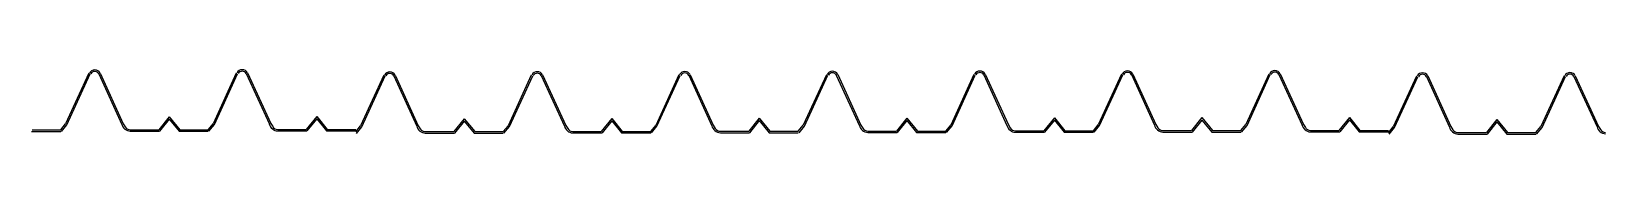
# Model space of a CAD drawing. Extents: x 2665.37 to 2670.62, y 7384.8 to 7385.02.
import ezdxf

# ---------------------------------------------------------------- set-up
doc = ezdxf.new("R2010")
doc.units = 0
doc.header["$MEASUREMENT"] = 0
doc.linetypes.add('LIN0', pattern=[0])
doc.layers.get('0').update_dxf_attribs({"linetype": 'LIN0'})

msp = doc.modelspace()

# ---------------------------------------------------------------- linework, layer by layer
at = {"color": 2}
for p, q in [((2665.5604, 7385.0082), (2665.4831, 7384.8388)), ((2665.4874, 7384.8362), (2665.565, 7385.0061)), ((2665.5935, 7385.0068), (2665.6708, 7384.8374)), ((2665.598, 7385.0089), (2665.6753, 7384.8395)), ((2666.0526, 7385.0089), (2665.9753, 7384.8395)), ((2665.9796, 7384.8369), (2666.0572, 7385.0068)), ((2666.0857, 7385.0075), (2666.163, 7384.8382)), ((2666.0902, 7385.0096), (2666.1675, 7384.8402)), ((2666.5448, 7385.0016), (2666.4675, 7384.8323)), ((2666.4718, 7384.8296), (2666.5494, 7384.9995)), ((2666.5779, 7385.0002), (2666.6552, 7384.8309)), ((2666.5824, 7385.0023), (2666.6597, 7384.833)), ((2667.037, 7385.0023), (2666.9597, 7384.833)), ((2666.964, 7384.8303), (2667.0416, 7385.0002)), ((2667.0701, 7385.0009), (2667.1474, 7384.8316)), ((2667.0746, 7385.003), (2667.1519, 7384.8337)), ((2667.5293, 7385.003), (2667.4519, 7384.8337)), ((2667.4562, 7384.831), (2667.5338, 7385.0009)), ((2667.5623, 7385.0016), (2667.6396, 7384.8323)), ((2667.5668, 7385.0037), (2667.6442, 7384.8344)), ((2668.0215, 7385.0037), (2667.9442, 7384.8344)), ((2667.9484, 7384.8317), (2668.026, 7385.0016)), ((2668.0545, 7385.0023), (2668.1318, 7384.833)), ((2668.0591, 7385.0044), (2668.1364, 7384.8351)), ((2668.5137, 7385.0044), (2668.4364, 7384.8351)), ((2668.4406, 7384.8324), (2668.5182, 7385.0023)), ((2668.5467, 7385.0031), (2668.624, 7384.8337)), ((2668.5513, 7385.0051), (2668.6286, 7384.8358)), ((2669.0059, 7385.0051), (2668.9286, 7384.8358)), ((2668.9329, 7384.8331), (2669.0104, 7385.0031)), ((2669.0389, 7385.0038), (2669.1162, 7384.8344)), ((2669.0435, 7385.0058), (2669.1208, 7384.8365)), ((2669.4981, 7385.0058), (2669.4208, 7384.8365)), ((2669.4251, 7384.8338), (2669.5026, 7385.0038)), ((2669.5311, 7385.0045), (2669.6084, 7384.8351)), ((2669.5357, 7385.0065), (2669.613, 7384.8372)), ((2669.9903, 7384.9986), (2669.913, 7384.8292)), ((2669.9173, 7384.8266), (2669.9948, 7384.9965)), ((2670.0233, 7384.9972), (2670.1007, 7384.8279)), ((2670.0279, 7384.9993), (2670.1052, 7384.83)), ((2670.4825, 7384.9993), (2670.4052, 7384.83)), ((2670.4095, 7384.8273), (2670.4871, 7384.9972)), ((2670.5156, 7384.9979), (2670.5929, 7384.8286)), ((2670.5201, 7385), (2670.5974, 7384.8307)), ((2665.8289, 7384.8629), (2665.7939, 7384.8195)), ((2665.8289, 7384.8629), (2665.8639, 7384.8195)), ((2666.3211, 7384.8636), (2666.2861, 7384.8202)), ((2666.3211, 7384.8636), (2666.3561, 7384.8202)), ((2665.3693, 7384.8138), (2665.4667, 7384.8138)), ((2665.3717, 7384.8188), (2665.4667, 7384.8188)), ((2665.4667, 7384.8188), (2665.4831, 7384.8388)), ((2665.4691, 7384.8138), (2665.4874, 7384.8362)), ((2665.6753, 7384.8395), (2665.6819, 7384.829)), ((2665.6988, 7384.8195), (2665.7939, 7384.8195)), ((2665.6988, 7384.8145), (2665.7963, 7384.8145)), ((2665.8289, 7384.855), (2665.7963, 7384.8145)), ((2665.8289, 7384.855), (2665.8615, 7384.8145)), ((2665.8615, 7384.8145), (2665.9589, 7384.8145)), ((2665.8639, 7384.8195), (2665.9589, 7384.8195)), ((2665.9589, 7384.8195), (2665.9753, 7384.8395)), ((2665.9613, 7384.8145), (2665.9796, 7384.8369)), ((2666.1675, 7384.8402), (2666.1741, 7384.8297)), ((2666.1911, 7384.8202), (2666.2861, 7384.8202)), ((2666.1911, 7384.8152), (2666.2885, 7384.8152)), ((2666.3211, 7384.8557), (2666.2885, 7384.8152)), ((2666.3211, 7384.8557), (2666.3537, 7384.8152)), ((2666.3537, 7384.8152), (2666.4511, 7384.8152)), ((2666.3561, 7384.8202), (2666.4511, 7384.8202)), ((2666.4511, 7384.8123), (2666.4675, 7384.8323)), ((2666.4535, 7384.8073), (2666.4718, 7384.8296)), ((2666.6597, 7384.833), (2666.6663, 7384.8224)), ((2666.6833, 7384.813), (2666.7783, 7384.813)), ((2666.8133, 7384.8564), (2666.7783, 7384.813)), ((2666.8133, 7384.8484), (2666.7807, 7384.808)), ((2666.8133, 7384.8564), (2666.8483, 7384.813)), ((2666.8133, 7384.8484), (2666.8459, 7384.808)), ((2666.8483, 7384.813), (2666.9434, 7384.813)), ((2666.9434, 7384.813), (2666.9597, 7384.833)), ((2666.9457, 7384.808), (2666.964, 7384.8303)), ((2667.1519, 7384.8337), (2667.1585, 7384.8231)), ((2667.1755, 7384.8137), (2667.2705, 7384.8137)), ((2667.3055, 7384.8571), (2667.2705, 7384.8137)), ((2667.3055, 7384.8491), (2667.2729, 7384.8087)), ((2667.3055, 7384.8571), (2667.3405, 7384.8137)), ((2667.3055, 7384.8491), (2667.3381, 7384.8087)), ((2667.3405, 7384.8137), (2667.4356, 7384.8137)), ((2667.4356, 7384.8137), (2667.4519, 7384.8337)), ((2667.4379, 7384.8087), (2667.4562, 7384.831)), ((2667.6442, 7384.8344), (2667.6507, 7384.8238)), ((2667.6677, 7384.8144), (2667.7627, 7384.8144)), ((2667.6677, 7384.8094), (2667.7651, 7384.8094)), ((2667.7977, 7384.8578), (2667.7627, 7384.8144)), ((2667.7977, 7384.8498), (2667.7651, 7384.8094)), ((2667.7977, 7384.8578), (2667.8327, 7384.8144)), ((2667.7977, 7384.8498), (2667.8304, 7384.8094)), ((2667.8304, 7384.8094), (2667.9278, 7384.8094)), ((2667.8327, 7384.8144), (2667.9278, 7384.8144)), ((2667.9278, 7384.8144), (2667.9442, 7384.8344)), ((2667.9301, 7384.8094), (2667.9484, 7384.8317)), ((2668.1364, 7384.8351), (2668.1429, 7384.8245)), ((2668.1599, 7384.8151), (2668.2549, 7384.8151)), ((2668.1599, 7384.8101), (2668.2573, 7384.8101)), ((2668.2899, 7384.8585), (2668.2549, 7384.8151)), ((2668.2899, 7384.8505), (2668.2573, 7384.8101)), ((2668.2899, 7384.8585), (2668.325, 7384.8151)), ((2668.2899, 7384.8505), (2668.3226, 7384.8101)), ((2668.3226, 7384.8101), (2668.42, 7384.8101)), ((2668.325, 7384.8151), (2668.42, 7384.8151)), ((2668.42, 7384.8151), (2668.4364, 7384.8351)), ((2668.4224, 7384.8101), (2668.4406, 7384.8324)), ((2668.6286, 7384.8358), (2668.6351, 7384.8253)), ((2668.6521, 7384.8158), (2668.7471, 7384.8158)), ((2668.6521, 7384.8158), (2668.7471, 7384.8158)), ((2668.6521, 7384.8108), (2668.7495, 7384.8108)), ((2668.6521, 7384.8108), (2668.7495, 7384.8108)), ((2668.7822, 7384.8592), (2668.7471, 7384.8158)), ((2668.7822, 7384.8592), (2668.7471, 7384.8158)), ((2668.7822, 7384.8512), (2668.7495, 7384.8108)), ((2668.7822, 7384.8512), (2668.7495, 7384.8108)), ((2668.7822, 7384.8592), (2668.8172, 7384.8158)), ((2668.7822, 7384.8592), (2668.8172, 7384.8158)), ((2668.7822, 7384.8512), (2668.8148, 7384.8108)), ((2668.7822, 7384.8512), (2668.8148, 7384.8108)), ((2668.8148, 7384.8108), (2668.9122, 7384.8108)), ((2668.8148, 7384.8108), (2668.9122, 7384.8108)), ((2668.8172, 7384.8158), (2668.9122, 7384.8158)), ((2668.8172, 7384.8158), (2668.9122, 7384.8158)), ((2668.9122, 7384.8158), (2668.9286, 7384.8358)), ((2668.9146, 7384.8108), (2668.9329, 7384.8331)), ((2669.1208, 7384.8365), (2669.1273, 7384.826)), ((2669.1443, 7384.8165), (2669.2394, 7384.8165)), ((2669.1443, 7384.8115), (2669.2417, 7384.8115)), ((2669.2744, 7384.8599), (2669.2394, 7384.8165)), ((2669.2744, 7384.8519), (2669.2417, 7384.8115)), ((2669.2744, 7384.8599), (2669.3094, 7384.8165)), ((2669.2744, 7384.8519), (2669.307, 7384.8115)), ((2669.307, 7384.8115), (2669.4044, 7384.8115)), ((2669.3094, 7384.8165), (2669.4044, 7384.8165)), ((2669.4044, 7384.8165), (2669.4208, 7384.8365)), ((2669.4068, 7384.8115), (2669.4251, 7384.8338)), ((2669.613, 7384.8372), (2669.6195, 7384.8267)), ((2669.6365, 7384.8172), (2669.7316, 7384.8172)), ((2669.6365, 7384.8122), (2669.734, 7384.8122)), ((2669.7666, 7384.8606), (2669.7316, 7384.8172)), ((2669.7666, 7384.8527), (2669.734, 7384.8122)), ((2669.7666, 7384.8606), (2669.8016, 7384.8172)), ((2669.7666, 7384.8527), (2669.7992, 7384.8122)), ((2669.7992, 7384.8122), (2669.8966, 7384.8122)), ((2669.8016, 7384.8172), (2669.8966, 7384.8172)), ((2669.8966, 7384.8092), (2669.913, 7384.8292)), ((2669.899, 7384.8042), (2669.9173, 7384.8266)), ((2670.1052, 7384.83), (2670.1117, 7384.8194)), ((2670.1287, 7384.81), (2670.2238, 7384.81)), ((2670.2588, 7384.8534), (2670.2238, 7384.81)), ((2670.2588, 7384.8454), (2670.2262, 7384.805)), ((2670.2588, 7384.8534), (2670.2938, 7384.81)), ((2670.2588, 7384.8454), (2670.2914, 7384.805)), ((2670.2938, 7384.81), (2670.3888, 7384.81)), ((2670.3888, 7384.81), (2670.4052, 7384.83)), ((2670.3912, 7384.805), (2670.4095, 7384.8273)), ((2670.5974, 7384.8307), (2670.6039, 7384.8201)), ((2666.6833, 7384.808), (2666.7807, 7384.808)), ((2666.8459, 7384.808), (2666.9434, 7384.808)), ((2667.1755, 7384.8087), (2667.2729, 7384.8087)), ((2667.3381, 7384.8087), (2667.4356, 7384.8087)), ((2670.1287, 7384.805), (2670.2262, 7384.805)), ((2670.2914, 7384.805), (2670.3888, 7384.805))]:
    msp.add_line(p, q, dxfattribs=at)
for centre, radius, start, end in [((2665.5803, 7384.9995), 0.02, 27.8241, 152.1865), ((2666.0725, 7385.0002), 0.02, 27.8241, 152.1865), ((2665.5803, 7384.9995), 0.015, 27.8241, 152.1865), ((2666.0725, 7385.0002), 0.015, 27.8241, 152.1865), ((2666.5647, 7384.993), 0.02, 27.8241, 152.1865), ((2666.5647, 7384.993), 0.015, 27.8241, 152.1865), ((2667.0569, 7384.9937), 0.02, 27.8241, 152.1865), ((2667.0569, 7384.9937), 0.015, 27.8241, 152.1865), ((2667.5492, 7384.9944), 0.02, 27.8241, 152.1865), ((2667.5492, 7384.9944), 0.015, 27.8241, 152.1865), ((2668.0414, 7384.9951), 0.02, 27.8241, 152.1865), ((2668.0414, 7384.9951), 0.015, 27.8241, 152.1865), ((2668.5336, 7384.9958), 0.02, 27.8241, 152.1865), ((2668.5336, 7384.9958), 0.015, 27.8241, 152.1865), ((2669.0258, 7384.9965), 0.02, 27.8241, 152.1865), ((2669.0258, 7384.9965), 0.015, 27.8241, 152.1865), ((2669.518, 7384.9972), 0.02, 27.8241, 152.1865), ((2669.518, 7384.9972), 0.015, 27.8241, 152.1865), ((2670.0102, 7384.99), 0.02, 27.8241, 152.1865), ((2670.0102, 7384.99), 0.015, 27.8241, 152.1865), ((2670.5024, 7384.9907), 0.02, 27.8241, 152.1865), ((2670.5024, 7384.9907), 0.015, 27.8241, 152.1865), ((2665.7003, 7384.8451), 0.0306, 193.4056, 267.283), ((2665.6988, 7384.8395), 0.02, 211.806, 270), ((2666.1925, 7384.8458), 0.0306, 193.4056, 267.283), ((2666.1911, 7384.8402), 0.02, 211.806, 270), ((2666.6847, 7384.8386), 0.0306, 193.4056, 267.283), ((2666.6833, 7384.833), 0.02, 211.806, 270), ((2667.1769, 7384.8393), 0.0306, 193.4056, 267.283), ((2667.1755, 7384.8337), 0.02, 211.806, 270), ((2667.6691, 7384.84), 0.0306, 193.4056, 267.283), ((2667.6677, 7384.8344), 0.02, 211.806, 270), ((2668.1613, 7384.8407), 0.0306, 193.4056, 267.283), ((2668.1599, 7384.8351), 0.02, 211.806, 270), ((2668.6536, 7384.8414), 0.0306, 193.4056, 267.283), ((2668.6521, 7384.8358), 0.02, 211.806, 270), ((2669.1458, 7384.8421), 0.0306, 193.4056, 267.283), ((2669.1443, 7384.8365), 0.02, 211.806, 270), ((2669.638, 7384.8428), 0.0306, 193.4056, 267.283), ((2669.6365, 7384.8372), 0.02, 211.806, 270), ((2670.1302, 7384.8355), 0.0306, 193.4056, 267.283), ((2670.1287, 7384.83), 0.02, 211.806, 270), ((2670.6224, 7384.8363), 0.0306, 193.4056, 267.283), ((2670.6209, 7384.8307), 0.02, 211.806, 270)]:
    msp.add_arc(centre, radius, start, end, dxfattribs=at)

doc.saveas('drawing.dxf')
